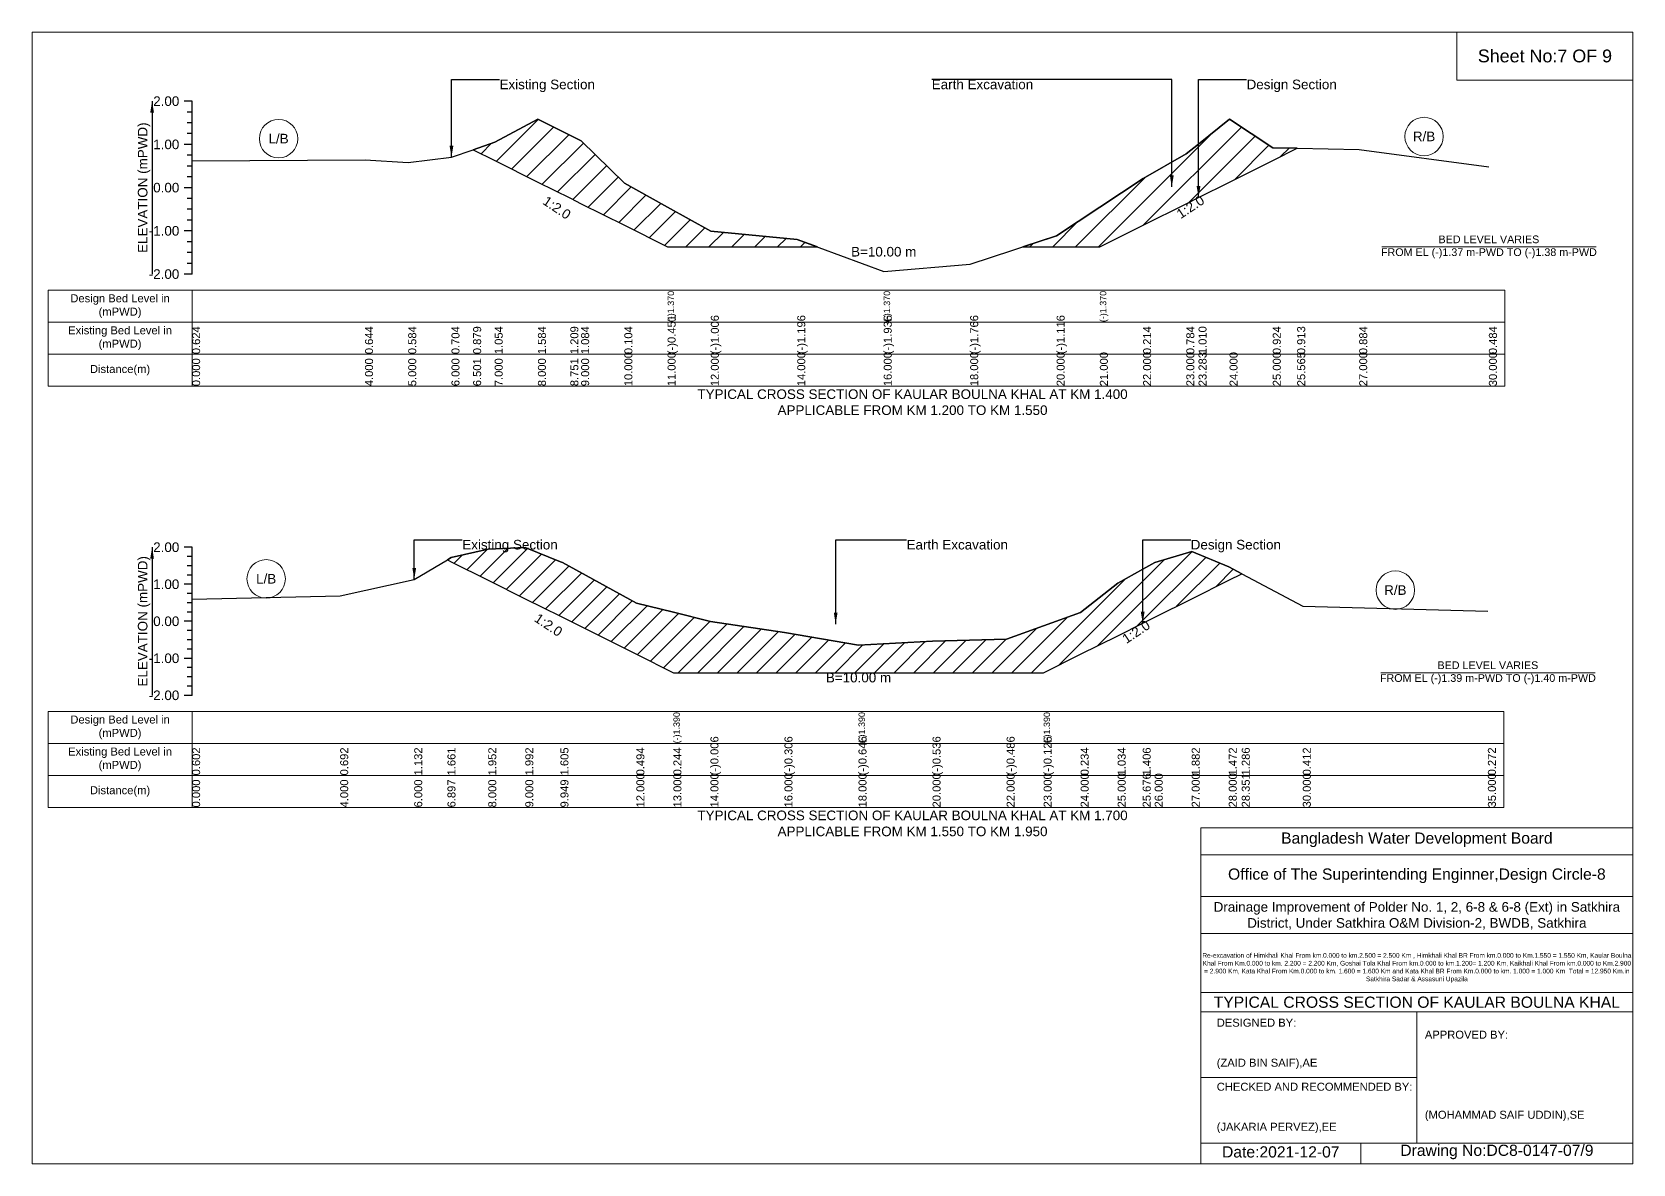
# Model space of a CAD drawing. Header units: inches. Extents: x 91000 to 628000, y -5656 to 0.
# Drawn here: x 340000 to 348000, y -5656 to 0 of the extents above; entities that cross this region are included whole.
import ezdxf

# ---------------------------------------------------------------- set-up
doc = ezdxf.new("R2010")
doc.units = ezdxf.units.IN
doc.header["$LTSCALE"] = 7
doc.header["$MEASUREMENT"] = 0
for name, color, linetype, lineweight in [('Cross section Data Border', 7, 'Continuous', 9), ('Cross Section Labels', 7, 'Continuous', 9), ('Existing_Bed_Level for Xsection', 7, 'Continuous', 25)]:
    doc.layers.add(name, color=color, linetype=linetype, lineweight=lineweight)
doc.styles.get("Standard").update_dxf_attribs({"font": 'arial.ttf'})
doc.dimstyles.get("Standard").update_dxf_attribs({"dimtxt": 0.18, "dimasz": 0.18, "dimexe": 0.18, "dimexo": 0.0625, "dimgap": 0.09, "dimtad": 0, "dimtih": 1, "dimtoh": 1, "dimdec": 4, "dimzin": 0, "dimdsep": 46, "dimtxsty": 'Standard', "dimcen": 0.09, "dimadec": 0, "dimazin": 0, "dimtfac": 1, "dimtdec": 4, "dimtofl": 0, "dimtmove": 0, "dimatfit": 3, "dimfxl": 1, "dimtolj": 1, "dimtzin": 0, "dimarcsym": 0})

msp = doc.modelspace()

# ---------------------------------------------------------------- hatches: boundary and pattern name
at = {"layer": 'Existing_Bed_Level for Xsection'}
h = msp.add_hatch(dxfattribs=at)
h.set_pattern_fill('ANSI31', color=256, scale=648, style=0)
h.paths.add_polyline_path([(342204.3, -587.9), (342312, -641.7), (342528, -749.7), (342690.1, -830.8), (342744, -857.7), (342960, -965.7), (343176, -1073.7), (343392, -1073.7), (343824, -1073.7), (343925.6, -1073.7), (343824, -1036.2), (343392, -995.1), (343176, -875.2), (342960, -755.4), (342744, -543.7), (342690.1, -516.7), (342528, -435.7), (342312, -550.2)])
h = msp.add_hatch(dxfattribs=at)
h.set_pattern_fill('ANSI31', color=256, scale=648, style=0)
h.paths.add_polyline_path([(344951.2, -1073.7), (345120, -1073.7), (345336, -1073.7), (345552, -965.7), (345768, -857.7), (345829.1, -827.2), (345984, -749.7), (346200, -641.7), (346322.1, -580.7), (346200, -578.2), (345984, -435.7), (345829.1, -559.6), (345768, -608.5), (345552, -731.6), (345336, -875.2), (345120, -1018.9)])
h = msp.add_hatch(dxfattribs=at)
h.set_pattern_fill('ANSI31', color=256, scale=555, style=0)
h.paths.add_polyline_path([(342076, -2637.1), (342095, -2646.6), (342280, -2739.1), (342465, -2831.6), (342640.5, -2919.4), (342650, -2924.1), (343020, -3109.1), (343205, -3201.6), (343390, -3201.6), (343760, -3201.6), (344130, -3201.6), (344500, -3201.6), (344870, -3201.6), (345055, -3201.6), (345240, -3109.1), (345425, -3016.6), (345550, -2954.1), (345610, -2924.1), (345795, -2831.6), (345980, -2739.1), (346045, -2706.6), (345980, -2672.2), (345795, -2596.3), (345610, -2651.4), (345550, -2684.4), (345425, -2753.2), (345240, -2901.2), (345055, -2967.8), (344870, -3034.4), (344500, -3043.7), (344130, -3064), (343760, -3001.1), (343390, -2945.6), (343205, -2899.3), (343020, -2853.1), (342650, -2651.4), (342640.5, -2647.6), (342465, -2576), (342280, -2583.4), (342095, -2625.9)])

# ---------------------------------------------------------------- linework, layer by layer
at = {"layer": 'Cross section Data Border'}
for points in [[(340080, -1289.8), (347360, -1289.8), (347360, -1769.8), (340080, -1769.8)], [(340080, -3394.5), (347355, -3394.5), (347355, -3874.5), (340080, -3874.5)]]:
    msp.add_lwpolyline(points, close=True, dxfattribs=at)
for points in [[(340800, -1289.8), (340800, -1769.8)], [(340080, -1449.8), (347360, -1449.8)], [(340080, -1609.8), (347360, -1609.8)], [(340800, -3394.5), (340800, -3874.5)], [(340080, -3554.5), (347355, -3554.5)], [(340080, -3714.5), (347355, -3714.5)]]:
    msp.add_lwpolyline(points, dxfattribs=at)
at = {"layer": 'Cross Section Labels'}
for points in [[(340000, 0), (348000, 0), (348000, -5656), (340000, -5656)], [(347120, 0), (348000, 0), (348000, -240), (347120, -240)]]:
    msp.add_lwpolyline(points, close=True, dxfattribs=at)
for points in [[(346744.2, -1073.7), (347815.8, -1073.7)], [(346739.2, -3201.6), (347810.8, -3201.6)], [(345840, -5656), (345840, -3976), (348000, -3976)], [(345840, -4112), (348000, -4112)], [(345840, -4320), (348000, -4320)], [(345840, -4504), (348000, -4504)], [(345840, -4800), (348000, -4800)], [(345840, -4896), (348000, -4896)], [(346920, -4896), (346920, -5552)], [(345840, -5224), (346920, -5224)], [(345840, -5552), (348000, -5552)], [(346640, -5552), (346640, -5656)]]:
    msp.add_lwpolyline(points, dxfattribs=at)
for centre in [(341232, -532.9), (346956, -522.1), (341170, -2732.3), (346812.5, -2788.7)]:
    msp.add_circle(centre, 96, dxfattribs=at)
at = {"layer": 'Existing_Bed_Level for Xsection'}
for points in [[(340800, -345.8), (340760, -345.8)], [(340800, -399.8), (340776, -399.8)], [(340800, -1209.8), (340800, -993.8), (340800, -777.8), (340800, -561.8), (340800, -345.8)], [(340800, -453.8), (340776, -453.8)], [(340800, -643), (341664, -638.7), (341880, -651.7), (342096, -625.8), (342204.3, -587.9), (342312, -550.2), (342528, -435.7), (342690.1, -516.7), (342744, -543.7), (342960, -755.4), (343176, -875.2), (343176, -875.2), (343392, -995.1), (343824, -1036.2), (344256, -1196), (344256, -1196), (344688, -1159.3), (345120, -1018.9), (345336, -875.2), (345336, -875.2), (345552, -731.6), (345768, -608.5), (345829.1, -559.6), (345984, -435.7), (346200, -578.2), (346322.1, -580.7), (346632, -586.9), (347280, -673.3)], [(340800, -507.8), (340776, -507.8)], [(340800, -561.8), (340760, -561.8)], [(340800, -615.8), (340776, -615.8)], [(340800, -669.8), (340776, -669.8)], [(340800, -777.8), (340760, -777.8)], [(340800, -723.8), (340776, -723.8)], [(340800, -831.8), (340776, -831.8)], [(340800, -885.8), (340776, -885.8)], [(340800, -939.8), (340776, -939.8)], [(340800, -993.8), (340760, -993.8)], [(340800, -1047.8), (340776, -1047.8)], [(340800, -1101.8), (340776, -1101.8)], [(340800, -1155.8), (340776, -1155.8)], [(340800, -1209.8), (340760, -1209.8)], [(340800, -2574.5), (340760, -2574.5)], [(340800, -2620.7), (340776, -2620.7)], [(340800, -3314.5), (340800, -3129.5), (340800, -2944.5), (340800, -2759.5), (340800, -2574.5)], [(340800, -2833.1), (341540, -2816.5), (341910, -2735.1), (342076, -2637.1), (342095, -2625.9), (342280, -2583.4), (342465, -2576), (342640.5, -2647.6), (342650, -2651.4), (343020, -2853.1), (343205, -2899.3), (343205, -2899.3), (343390, -2945.6), (343760, -3001.1), (344130, -3064), (344130, -3064), (344500, -3043.7), (344870, -3034.4), (345055, -2967.8), (345055, -2967.8), (345240, -2901.2), (345425, -2753.2), (345550, -2684.4), (345610, -2651.4), (345795, -2596.3), (345980, -2672.2), (346045, -2706.6), (346350, -2868.3), (347275, -2894.2)], [(340800, -2667), (340776, -2667)], [(340800, -2713.2), (340776, -2713.2)], [(340800, -2759.5), (340760, -2759.5)], [(340800, -2805.7), (340776, -2805.7)], [(340800, -2852), (340776, -2852)], [(340800, -2944.5), (340760, -2944.5)], [(340800, -2898.2), (340776, -2898.2)], [(340800, -2990.7), (340776, -2990.7)], [(340800, -3037), (340776, -3037)], [(340800, -3083.2), (340776, -3083.2)], [(340800, -3129.5), (340760, -3129.5)], [(340800, -3175.7), (340776, -3175.7)], [(340800, -3222), (340776, -3222)], [(340800, -3268.2), (340776, -3268.2)], [(340800, -3314.5), (340760, -3314.5)]]:
    msp.add_lwpolyline(points, dxfattribs=at)
for points in [[(342204.3, -587.9), (342204.3, -587.9), (342312, -641.7), (342528, -749.7), (342690.1, -830.8), (342744, -857.7), (342960, -965.7), (343176, -1073.7), (343176, -1073.7), (343392, -1073.7), (343824, -1073.7), (343925.6, -1073.7), (343824, -1036.2), (343392, -995.1), (343176, -875.2), (343176, -875.2), (342960, -755.4), (342744, -543.7), (342690.1, -516.7), (342528, -435.7), (342312, -550.2), (342204.3, -587.9)], [(344951.2, -1073.7), (345120, -1073.7), (345336, -1073.7), (345336, -1073.7), (345552, -965.7), (345768, -857.7), (345829.1, -827.2), (345984, -749.7), (346200, -641.7), (346322.1, -580.7), (346200, -578.2), (345984, -435.7), (345829.1, -559.6), (345768, -608.5), (345552, -731.6), (345336, -875.2), (345336, -875.2), (345120, -1018.9)], [(342076, -2637.1), (342076, -2637.1), (342095, -2646.6), (342280, -2739.1), (342465, -2831.6), (342640.5, -2919.4), (342650, -2924.1), (343020, -3109.1), (343205, -3201.6), (343205, -3201.6), (343390, -3201.6), (343760, -3201.6), (344130, -3201.6), (344130, -3201.6), (344500, -3201.6), (344870, -3201.6), (345055, -3201.6), (345055, -3201.6), (345240, -3109.1), (345425, -3016.6), (345550, -2954.1), (345610, -2924.1), (345795, -2831.6), (345980, -2739.1), (346045, -2706.6), (345980, -2672.2), (345795, -2596.3), (345610, -2651.4), (345550, -2684.4), (345425, -2753.2), (345240, -2901.2), (345055, -2967.8), (345055, -2967.8), (344870, -3034.4), (344500, -3043.7), (344130, -3064), (344130, -3064), (343760, -3001.1), (343390, -2945.6), (343205, -2899.3), (343205, -2899.3), (343020, -2853.1), (342650, -2651.4), (342640.5, -2647.6), (342465, -2576), (342280, -2583.4), (342095, -2625.9), (342076, -2637.1)]]:
    msp.add_lwpolyline(points, close=True, dxfattribs=at)

# ---------------------------------------------------------------- texts
at = {"layer": 'Cross section Data Border', "char_height": 40, "width": 640, "attachment_point": 5}
for s, insert in [('Design Bed Level in (mPWD)', (340440, -1369.8)), ('Existing Bed Level in (mPWD)', (340440, -1529.8)), ('Distance(m)', (340440, -1689.8)), ('Design Bed Level in (mPWD)', (340440, -3474.5)), ('Existing Bed Level in (mPWD)', (340440, -3634.5)), ('Distance(m)', (340440, -3794.5))]:
    msp.add_mtext(s, dxfattribs=dict(at, insert=insert))
at = {"layer": 'Cross Section Labels'}
for s, insert, char_height, attachment_point in [('Sheet No:7 OF 9', (347560, -120), 64, 5), ('Existing Section', (342336, -237.8), 48, 1), ('Earth Excavation', (344496, -237.8), 48, 1), ('Design Section', (346069.1, -237.8), 48, 1), ('L/B', (341232, -532.9), 48, 5), ('R/B', (346956, -522.1), 48, 5), ('BED LEVEL VARIES ^JFROM EL (-)1.37 m-PWD TO (-)1.38 m-PWD', (347280, -1073.7), 38.4, 5), ('B=10.00 m', (344256, -1073.7), 48, 2), ('TYPICAL CROSS SECTION OF KAULAR BOULNA KHAL AT KM 1.400^JAPPLICABLE FROM KM 1.200 TO KM 1.550', (344400, -1849.8), 48, 5), ('Existing Section', (342150, -2537.5), 48, 1), ('Earth Excavation', (344370, -2537.5), 48, 1), ('Design Section', (345790, -2537.5), 48, 1), ('L/B', (341170, -2732.3), 48, 5), ('R/B', (346812.5, -2788.7), 48, 5), ('BED LEVEL VARIES ^JFROM EL (-)1.39 m-PWD TO (-)1.40 m-PWD', (347275, -3201.6), 38.4, 5), ('B=10.00 m', (344130, -3201.6), 48, 2), ('TYPICAL CROSS SECTION OF KAULAR BOULNA KHAL AT KM 1.700^JAPPLICABLE FROM KM 1.550 TO KM 1.950', (344400, -3954.5), 48, 5), ('Bangladesh Water Development Board', (346920, -4036), 56, 5), ('Office of The Superintending Enginner,Design Circle-8', (346920, -4216), 56, 5)]:
    msp.add_mtext(s, dxfattribs=dict(at, insert=insert, char_height=char_height, attachment_point=attachment_point))
at = {"layer": 'Cross Section Labels', "char_height": 48, "attachment_point": 2}
for insert, rotation in [((342636.1, -857.8), 326.30993), ((345775.1, -854.2), 33.69007), ((342594.2, -2942.5), 326.30993), ((345503.8, -2977.3), 33.69007)]:
    msp.add_mtext('1:2.0', dxfattribs=dict(at, insert=insert, rotation=rotation))
at = {"layer": 'Cross Section Labels'}
for s, insert, char_height, width, attachment_point in [('Drainage Improvement of Polder No. 1, 2, 6-8 & 6-8 (Ext) in Satkhira District, Under Satkhira O&M Division-2, BWDB, Satkhira', (346920, -4416), 48, 2240, 5), ('Re-excavation of Himkhali Khal From km.0.000 to km.2.500 = 2.500 Km , Himkhali Khal BR From km.0.000 to Km.1.550 = 1.550 Km, Kaular Boulna Khal From Km.0.000 to km. 2.200 = 2.200 Km, Goshai Tola Khal From km.0.000 to km.1.200= 1.200 Km, Kaikhali Khal From km.0.000 to Km.2.900 = 2.900 Km, Kata Khal From Km.0.000 to km. 1.600 = 1.600 Km and Kata Khal BR From Km.0.000 to km. 1.000 = 1.000 Km  Total = 12.950 Km.in Satkhira Sadar & Assasuni Upazila', (346920, -4676), 23.4814, 2160, 5), ('TYPICAL CROSS SECTION OF KAULAR BOULNA KHAL', (346920, -4848), 56, 2240, 5), ('DESIGNED BY:^J^J^J(ZAID BIN SAIF),AE', (345920, -5056), 40, 1120, 4), ('APPROVED BY:^J^J^J^J^J^J(MOHAMMAD SAIF UDDIN),SE', (346960, -5216), 40, 1120, 4), ('CHECKED AND RECOMMENDED BY:^J^J^J(JAKARIA PERVEZ),EE', (345920, -5376), 40, 1120, 4), ('Date:2021-12-07', (346240, -5596), 56, 1120, 5), ('Drawing No:DC8-0147-07/9', (347320, -5596), 56, 1760, 5)]:
    msp.add_mtext(s, dxfattribs=dict(at, insert=insert, char_height=char_height, width=width, attachment_point=attachment_point))
at = {"layer": 'Existing_Bed_Level for Xsection', "char_height": 48, "attachment_point": 6}
for s, insert in [('2.00', (340736, -345.8)), ('1.00', (340736, -561.8)), ('0.00', (340736, -777.8)), ('-1.00', (340736, -993.8)), ('-2.00', (340736, -1209.8)), ('2.00', (340736, -2574.5)), ('1.00', (340736, -2759.5)), ('0.00', (340736, -2944.5)), ('-1.00', (340736, -3129.5)), ('-2.00', (340736, -3314.5))]:
    msp.add_mtext(s, dxfattribs=dict(at, insert=insert))
at = {"layer": 'Existing_Bed_Level for Xsection', "rotation": 90}
for s, insert, char_height, attachment_point in [('ELEVATION (mPWD)', (340560, -777.8), 48, 5), ('(-)1.370', (343176, -1449.8), 32, 1), ('(-)1.370', (344256, -1449.8), 32, 1), ('(-)1.370', (345336, -1449.8), 32, 1), ('(-)0.451', (343176, -1609.8), 40, 1), ('(-)1.006', (343392, -1609.8), 40, 1), ('(-)1.196', (343824, -1609.8), 40, 1), ('(-)1.936', (344256, -1609.8), 40, 1), ('(-)1.766', (344688, -1609.8), 40, 1), ('(-)1.116', (345120, -1609.8), 40, 1), ('0.624', (340800, -1609.8), 40, 1), ('0.644', (341664, -1609.8), 40, 1), ('0.584', (341880, -1609.8), 40, 1), ('0.704', (342096, -1609.8), 40, 1), ('0.879', (342204.3, -1609.8), 40, 1), ('1.054', (342312, -1609.8), 40, 1), ('1.584', (342528, -1609.8), 40, 1), ('1.209', (342690.1, -1609.8), 40, 1), ('1.084', (342744, -1609.8), 40, 1), ('0.104', (342960, -1609.8), 40, 1), ('0.214', (345552, -1609.8), 40, 1), ('0.784', (345768, -1609.8), 40, 1), ('1.010', (345829.1, -1609.8), 40, 1), ('0.924', (346200, -1609.8), 40, 1), ('0.913', (346322.1, -1609.8), 40, 1), ('0.884', (346632, -1609.8), 40, 1), ('0.484', (347280, -1609.8), 40, 1), ('0.000', (340800, -1769.8), 40, 1), ('4.000', (341664, -1769.8), 40, 1), ('5.000', (341880, -1769.8), 40, 1), ('6.000', (342096, -1769.8), 40, 1), ('6.501', (342204.3, -1769.8), 40, 1), ('7.000', (342312, -1769.8), 40, 1), ('8.000', (342528, -1769.8), 40, 1), ('8.751', (342690.1, -1769.8), 40, 1), ('9.000', (342744, -1769.8), 40, 1), ('10.000', (342960, -1769.8), 40, 1), ('11.000', (343176, -1769.8), 40, 1), ('12.000', (343392, -1769.8), 40, 1), ('14.000', (343824, -1769.8), 40, 1), ('16.000', (344256, -1769.8), 40, 1), ('18.000', (344688, -1769.8), 40, 1), ('20.000', (345120, -1769.8), 40, 1), ('21.000', (345336, -1769.8), 40, 1), ('22.000', (345552, -1769.8), 40, 1), ('23.000', (345768, -1769.8), 40, 1), ('23.283', (345829.1, -1769.8), 40, 1), ('24.000', (345984, -1769.8), 40, 1), ('25.000', (346200, -1769.8), 40, 1), ('25.565', (346322.1, -1769.8), 40, 1), ('27.000', (346632, -1769.8), 40, 1), ('30.000', (347280, -1769.8), 40, 1), ('ELEVATION (mPWD)', (340560, -2944.5), 48, 5), ('(-)1.390', (343205, -3554.5), 32, 1), ('(-)1.390', (344130, -3554.5), 32, 1), ('(-)1.390', (345055, -3554.5), 32, 1), ('0.602', (340800, -3714.5), 40, 1), ('0.692', (341540, -3714.5), 40, 1), ('1.132', (341910, -3714.5), 40, 1), ('1.661', (342076, -3714.5), 40, 1), ('1.952', (342280, -3714.5), 40, 1), ('1.992', (342465, -3714.5), 40, 1), ('1.605', (342640.5, -3714.5), 40, 1), ('0.494', (343020, -3714.5), 40, 1), ('0.244', (343205, -3714.5), 40, 1), ('(-)0.006', (343390, -3714.5), 40, 1), ('(-)0.306', (343760, -3714.5), 40, 1), ('(-)0.646', (344130, -3714.5), 40, 1), ('(-)0.536', (344500, -3714.5), 40, 1), ('(-)0.486', (344870, -3714.5), 40, 1), ('(-)0.126', (345055, -3714.5), 40, 1), ('0.234', (345240, -3714.5), 40, 1), ('1.034', (345425, -3714.5), 40, 1), ('1.406', (345550, -3714.5), 40, 1), ('1.882', (345795, -3714.5), 40, 1), ('1.472', (345980, -3714.5), 40, 1), ('1.286', (346045, -3714.5), 40, 1), ('0.412', (346350, -3714.5), 40, 1), ('0.272', (347275, -3714.5), 40, 1), ('0.000', (340800, -3874.5), 40, 1), ('4.000', (341540, -3874.5), 40, 1), ('6.000', (341910, -3874.5), 40, 1), ('6.897', (342076, -3874.5), 40, 1), ('8.000', (342280, -3874.5), 40, 1), ('9.000', (342465, -3874.5), 40, 1), ('9.949', (342640.5, -3874.5), 40, 1), ('12.000', (343020, -3874.5), 40, 1), ('13.000', (343205, -3874.5), 40, 1), ('14.000', (343390, -3874.5), 40, 1), ('16.000', (343760, -3874.5), 40, 1), ('18.000', (344130, -3874.5), 40, 1), ('20.000', (344500, -3874.5), 40, 1), ('22.000', (344870, -3874.5), 40, 1), ('23.000', (345055, -3874.5), 40, 1), ('24.000', (345240, -3874.5), 40, 1), ('25.000', (345425, -3874.5), 40, 1), ('25.676', (345550, -3874.5), 40, 1), ('26.000', (345610, -3874.5), 40, 1), ('27.000', (345795, -3874.5), 40, 1), ('28.000', (345980, -3874.5), 40, 1), ('28.351', (346045, -3874.5), 40, 1), ('30.000', (346350, -3874.5), 40, 1), ('35.000', (347275, -3874.5), 40, 1)]:
    msp.add_mtext(s, dxfattribs=dict(at, insert=insert, char_height=char_height, attachment_point=attachment_point))

# ---------------------------------------------------------------- leaders
at = {"layer": 'Cross Section Labels', "annotation_type": 0, "has_hookline": 1}
for points, hookline_direction, text_width in [([(342096, -625.8), (342096, -237.8), (342335.9, -237.8)], 0, 467.2), ([(345695.4, -774.3), (345695.4, -237.8), (344496.1, -237.8)], 1, 497), ([(345829.1, -827.2), (345829.1, -237.8), (346069, -237.8)], 0, 441.2), ([(341910, -2735.1), (341910, -2537.5), (342149.9, -2537.5)], 0, 467.2), ([(344015.9, -2958.1), (344015.9, -2537.5), (344369.9, -2537.5)], 0, 497), ([(345550, -2954.1), (345550, -2537.5), (345789.9, -2537.5)], 0, 441.2)]:
    msp.add_leader(points, dimstyle='Standard', override={"dimasz": 57.6}, dxfattribs=dict(at, hookline_direction=hookline_direction, text_width=text_width))
at = {"layer": 'Existing_Bed_Level for Xsection'}
for points in [[(340600, -345.8), (340600, -1209.8)], [(340600, -2574.5), (340600, -3314.5)]]:
    msp.add_leader(points, dimstyle='Standard', override={"dimasz": 57.6}, dxfattribs=at)

doc.saveas('drawing.dxf')
